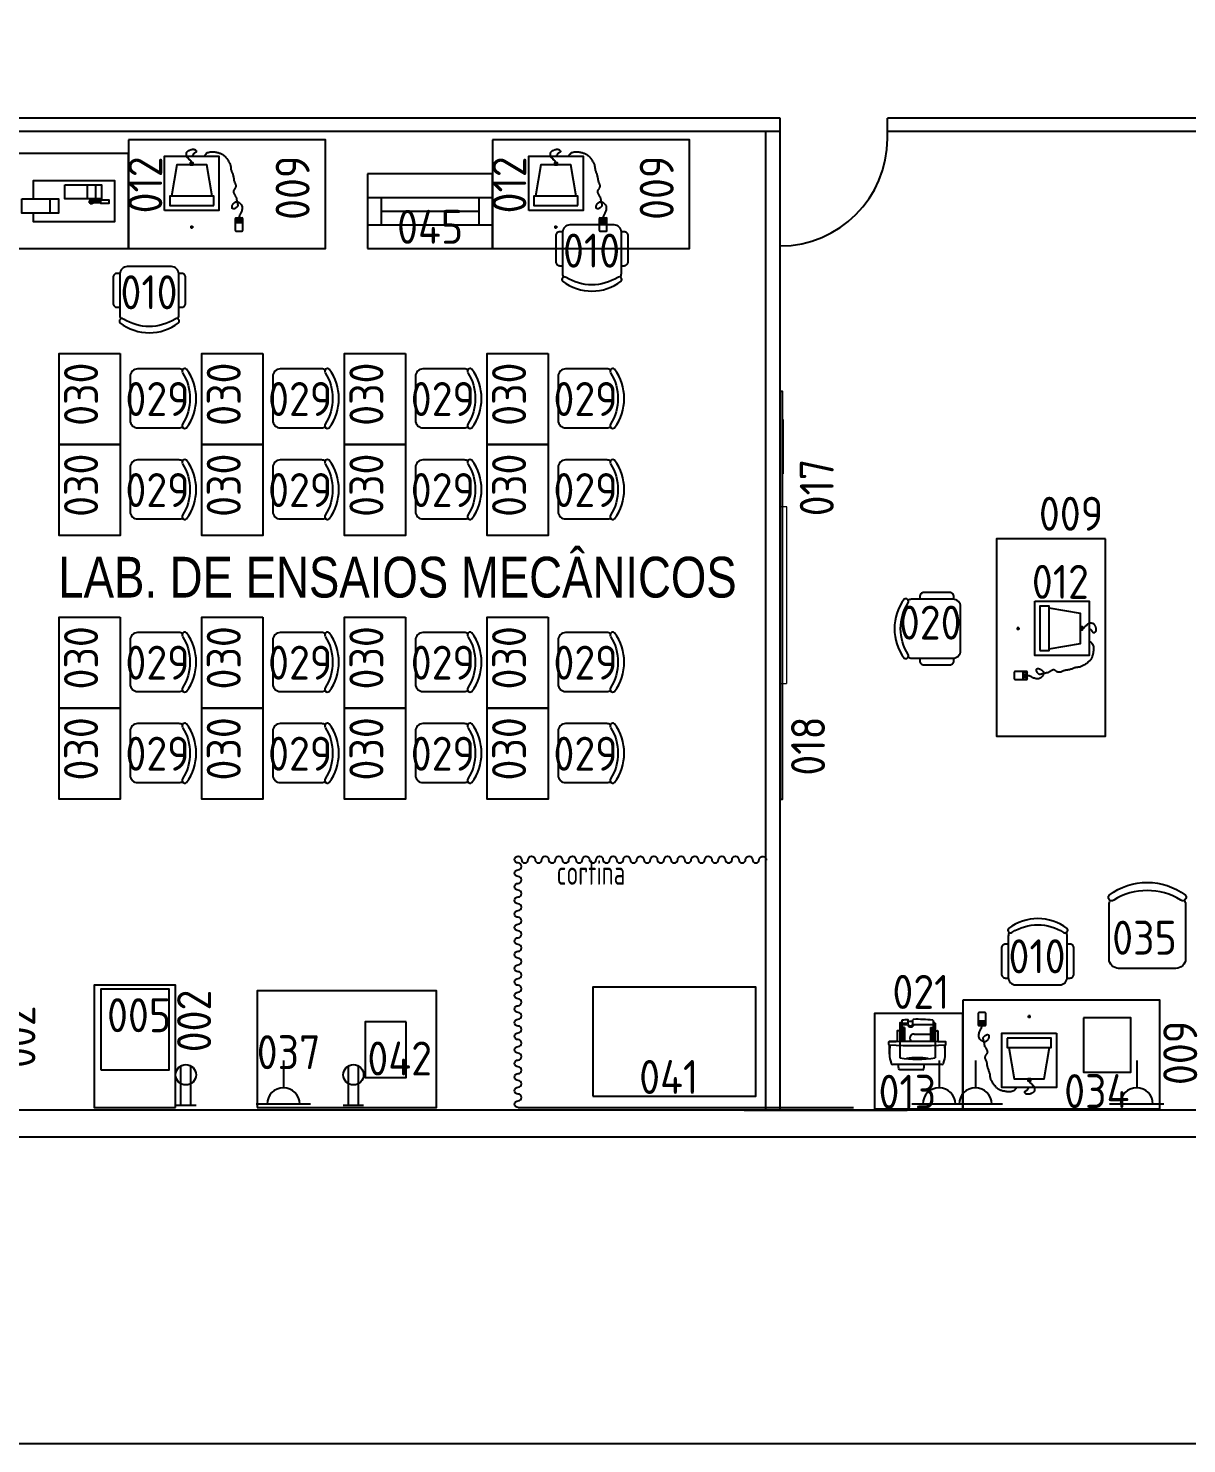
# Model space of a CAD drawing. Header units: millimetres. Extents: x 18768 to 1484868, y -11027 to 520152.
# Drawn here: x 71662 to 80187, y 482623 to 493038 of the extents above; entities that cross this region are included whole.
import ezdxf
from ezdxf.enums import TextEntityAlignment as Align

# ---------------------------------------------------------------- set-up
doc = ezdxf.new("R2010")
doc.units = ezdxf.units.MM
doc.linetypes.add('HIDDEN', pattern=[0.375, 0.25, -0.125])
for name, color, linetype in [('L018-SIMBOLO1', 3, 'Continuous'), ('L025-CONTORNO', 7, 'Continuous'), ('L025-TEXTO', 7, 'Continuous'), ('L035-ARRANJO-ADQUIRIR', 102, 'Continuous'), ('L035-ARRANJO-EXISTENTE', 180, 'Continuous'), ('L035-TEXTO', 40, 'Continuous'), ('L1-ARRANJO', 5, 'Continuous'), ('PAREDES', 7, 'Continuous')]:
    doc.layers.add(name, color=color, linetype=linetype)
doc.layers.add('L035-DEMOLIÇÃO', color=40, linetype='Continuous', plot=False)
doc.styles.add('ISO-CP--18', font='isocp.shx', dxfattribs={"width": 0.75, "height": 180})
doc.styles.add('ISO-CP--25', font='isocp.shx', dxfattribs={"height": 250})
doc.styles.get("Standard").update_dxf_attribs({"font": 'arial.ttf'})

# ---------------------------------------------------------------- blocks, each defined once
blk = doc.blocks.new('BL_SENAI_id9330510070')
at = {"layer": 'L035-ARRANJO-ADQUIRIR', "color": 0, "linetype": 'ByBlock', "lineweight": -2}
for p, q in [((0, 550), (0, 0)), ((920, 550), (0, 550)), ((920, 0), (920, 550)), ((0, 375), (920, 375)), ((100, 375), (100, 175)), ((820, 175), (820, 375)), ((100, 275), (820, 275)), ((0, 175), (920, 175)), ((0, 0), (920, 0))]:
    blk.add_line(p, q, dxfattribs=at)
at = {"layer": 'L025-TEXTO', "style": 'ISO-CP--25'}
blk.add_attdef('rmp_mt_codmaterial', (15, 15), '', height=40, dxfattribs=at)
at = {"layer": 'L025-TEXTO', "style": 'ISO-CP--25', "flags": 1}
for tag in ['rmp_mt_nomeunid', 'rmp_mt_potencia', 'rmp_mt_cod']:
    blk.add_attdef(tag, (15, 15), '', height=40, dxfattribs=at)
blk = doc.blocks.new('BL_SENAI_id9320220790')
at = {"layer": 'L025-CONTORNO', "color": 0}
blk.add_lwpolyline([(0, 0), (0, 700), (-650, 700), (-650, 0)], close=True, dxfattribs=at)
at = {"layer": 'L025-TEXTO', "style": 'ISO-CP--18'}
blk.add_attdef('rmp_mt_codmaterial', (15, 15), '', height=40, dxfattribs=at)
at = {"layer": 'L025-TEXTO', "style": 'ISO-CP--18', "flags": 1}
for tag in ['rmp_mt_nomeunid', 'rmp_mt_potencia', 'rmp_mt_cod']:
    blk.add_attdef(tag, (15, 15), '', height=40, dxfattribs=at)
blk = doc.blocks.new('BL_SENAI_id9370720080')
at = {"layer": 'L035-ARRANJO-EXISTENTE', "color": 0}
for p, q in [((-21, 418), (-3, 418)), ((-209, 167), (-209, 337)), ((-169, 28), (-169, 387)), ((136, 337), (-119, 337)), ((-92, 413), (-24, 413)), ((76, 357), (-1, 357)), ((0, 357), (0, 415)), ((154, 322), (0, 322)), ((104, 317), (0, 317)), ((79, 337), (79, 354)), ((104, 302), (104, 322)), ((124, 285), (124, 322)), ((132, 285), (132, 322)), ((139, 322), (139, 334)), ((104, 305), (0, 305)), ((104, 302), (0, 302)), ((55, 232), (55, 112)), ((124, 92), (124, 240)), ((124, 240), (161, 240)), ((126, 275), (158, 275)), ((104, 112), (0, 112)), ((104, 110), (0, 110)), ((104, 112), (104, 92)), ((136, 77), (-119, 77)), ((-92, 2), (-24, 2)), ((76, 57), (-1, 57)), ((104, 97), (0, 97)), ((154, 92), (0, 92)), ((0, 57), (0, 0)), ((79, 77), (79, 60)), ((139, 80), (139, 92)), ((-21, -3), (-3, -3))]:
    blk.add_line(p, q, dxfattribs=at)
for centre, radius, start, end in [((-21, 415), 3, 90, 177.4284), ((-7, 415), 3, 2.5716, 90), ((-3, 415), 3, 0, 90), ((-154, 387), 15, 107.7571, 180), ((-82, 161), 252, 76.9063, 107.7571), ((721, 207), 850, 171.2026, 188.7974), ((4596, 207), 4625, 177.4284, 182.5716), ((-4624, 207), 4625, 357.4284, 2.5716), ((76, 354), 3, 0, 90), ((136, 334), 3, 0, 90), ((154, 319), 3, 7.2919, 90), ((-721, 207), 885, 4.5759, 7.2919), ((-636, 207), 517, 351.0985, 8.9015), ((25, 232), 30, 0, 142.3429), ((137, 257), 28.3, 123.367, 236.633), ((137, 257), 20.8, 123.367, 227.8145), ((119, 285), 5, 303.367, 0), ((119, 230), 5, 0, 56.633), ((122, 240), 2, 0, 47.8145), ((119, 285), 12.5, 303.367, 0), ((-721, 207), 870, 2.1781, 4.441), ((-721, 207), 885, 352.7081, 1.9536), ((158, 278), 3, 270, 4.5759), ((161, 237), 3, 1.9536, 90), ((-154, 28), 15, 180, 252.2429), ((-82, 254), 252, 252.2429, 283.0937), ((-3, 0), 3, 270, 0), ((76, 60), 3, 270, 0), ((136, 80), 3, 270, 0), ((154, 95), 3, 270, 352.7081), ((-21, 0), 3, 182.5716, 270), ((-7, 0), 3, 270, 357.4284)]:
    blk.add_arc(centre, radius, start, end, dxfattribs=at)
at = {"layer": 'L035-ARRANJO-EXISTENTE', "color": 0, "extrusion": (0, 0, -1)}
blk.add_ellipse((-169, 337), major_axis=(40, 0), ratio=0.25, start_param=3.141593, end_param=4.712389, dxfattribs=at)
at = {"layer": 'L035-ARRANJO-EXISTENTE', "color": 0}
blk.add_ellipse((-169, 167), major_axis=(40, 0), ratio=0.25, start_param=3.141593, end_param=4.712389, dxfattribs=at)
at = {"layer": 'L025-TEXTO', "style": 'ISO-CP--18'}
blk.add_attdef('rmp_mt_codmaterial', (15, 15), '', height=40, dxfattribs=at)
at = {"layer": 'L025-TEXTO', "style": 'ISO-CP--18', "flags": 1}
for tag in ['rmp_mt_nomeunid', 'rmp_mt_potencia', 'rmp_mt_cod']:
    blk.add_attdef(tag, (15, 15), '', height=40, dxfattribs=at)
blk = doc.blocks.new('BL_SENAI_id9300159197')
at = {"layer": 'L025-CONTORNO', "color": 0, "linetype": 'HIDDEN', "lineweight": 9}
blk.add_lwpolyline([(-650, -50), (650, -50), (650, 0), (-650, 0)], close=True, dxfattribs=at)
at = {"layer": 'L025-TEXTO', "lineweight": 9, "style": 'ISO-CP--25'}
blk.add_attdef('rmp_mt_codmaterial', (15, 15), '', height=40, dxfattribs=at)
at = {"layer": 'L025-TEXTO', "lineweight": 9, "style": 'ISO-CP--25', "flags": 1}
for tag in ['rmp_mt_nomeunid', 'rmp_mt_potencia', 'rmp_mt_cod']:
    blk.add_attdef(tag, (15, 15), '', height=40, dxfattribs=at)
blk = doc.blocks.new('BL_SENAI_id9320290690')
at = {"layer": 'L025-CONTORNO', "color": 0}
blk.add_lwpolyline([(-3131, 134), (-131, 134), (-131, 152), (-3131, 152)], close=True, dxfattribs=at)
at = {"layer": 'L025-TEXTO', "style": 'ISO-CP--25'}
blk.add_attdef('rmp_mt_codmaterial', (15, 15), '', height=40, dxfattribs=at)
at = {"layer": 'L025-TEXTO', "style": 'ISO-CP--25', "flags": 1}
for tag in ['rmp_mt_nomeunid', 'rmp_mt_potencia', 'rmp_mt_cod']:
    blk.add_attdef(tag, (15, 15), '', height=40, dxfattribs=at)
blk = doc.blocks.new('BL_SENAI_id9320220810')
at = {"layer": 'L025-CONTORNO', "color": 0}
blk.add_lwpolyline([(-688, 238), (112, 238), (112, 1688), (-688, 1688)], close=True, dxfattribs=at)
at = {"layer": 'L025-TEXTO', "style": 'ISO-CP--25'}
blk.add_attdef('rmp_mt_codmaterial', (15, 15), '', height=40, dxfattribs=at)
at = {"layer": 'L025-TEXTO', "style": 'ISO-CP--25', "flags": 1}
for tag in ['rmp_mt_nomeunid', 'rmp_mt_potencia', 'rmp_mt_cod']:
    blk.add_attdef(tag, (15, 15), '', height=40, dxfattribs=at)
blk = doc.blocks.new('BL_SENAI_id9320211380')
at = {"layer": 'L035-ARRANJO-ADQUIRIR', "color": 0}
for points in [[(388, -137, 0.129448), (395, -110), (395, 195, 0.414214), (341, 249), (16, 249, 0.414214), (-38, 195), (-38, -112, 0.120944), (-32, -137)], [(-38, 199), (-58, 199, 0.414214), (-88, 169), (-88, -21, 0.414214), (-58, -51), (-38, -51)], [(395, -51), (415, -51, 0.414214), (445, -21), (445, 169, 0.414214), (415, 199), (395, 199)], [(368, -137, -0.290756), (-12, -137, 0.829608), (-38, -166, 0.333333), (394, -166, 0.829608), (368, -137)]]:
    blk.add_lwpolyline(points, format="xyb", dxfattribs=at)
at = {"layer": 'L025-TEXTO', "style": 'ISO-CP--25'}
blk.add_attdef('rmp_mt_codmaterial', (15, 15), '', height=40, dxfattribs=at)
at = {"layer": 'L025-TEXTO', "style": 'ISO-CP--25', "flags": 1}
for tag in ['rmp_mt_nomeunid', 'rmp_mt_potencia', 'rmp_mt_cod']:
    blk.add_attdef(tag, (15, 15), '', height=40, dxfattribs=at)
blk = doc.blocks.new('BL_SENAI_id9370710520')
at = {"layer": 'L035-ARRANJO-ADQUIRIR', "color": 0}
for p, q in [((499, 247), (499, 164)), ((499, 221), (557, 221)), ((499, 220), (557, 220)), ((502, 247), (502, 224)), ((519, 247), (502, 247)), ((502, 224), (519, 224)), ((550, 253), (506, 253)), ((519, 224), (519, 247)), ((520, 247), (520, 224)), ((536, 247), (520, 247)), ((520, 224), (536, 224)), ((536, 224), (536, 247)), ((538, 247), (538, 224)), ((554, 247), (538, 247)), ((538, 224), (554, 224)), ((554, 224), (554, 247)), ((557, 164), (557, 247)), ((193, 186), (169, 186)), ((181, 174), (181, 198)), ((506, 157), (550, 157))]:
    blk.add_line(p, q, dxfattribs=at)
for points in [[(181, 660), (180, 665), (178, 669), (175, 672), (173, 675), (170, 677), (168, 678), (165, 679), (163, 681), (162, 682), (161, 683), (160, 685), (160, 686), (159, 688), (159, 689), (159, 690), (158, 691), (157, 692), (156, 693), (154, 694), (152, 695), (151, 696), (149, 697), (147, 699), (146, 701), (144, 703), (143, 706), (142, 709), (141, 712), (141, 716), (141, 719), (141, 723), (141, 726), (141, 729), (142, 732), (143, 735), (145, 737), (146, 740), (148, 742), (150, 744), (152, 746), (154, 747), (156, 749), (159, 750), (161, 751), (163, 752), (166, 753), (168, 754), (170, 755), (172, 755), (174, 756), (176, 757), (178, 757), (180, 758), (181, 758), (183, 758), (185, 759), (186, 759), (188, 759), (190, 759), (191, 759), (193, 759), (195, 759), (196, 758), (198, 758), (200, 757), (202, 757), (203, 756), (205, 755), (206, 754), (208, 753), (209, 751), (210, 750), (211, 749), (212, 748), (213, 746), (214, 745), (214, 744), (214, 743), (214, 742), (214, 741), (213, 739), (212, 738), (211, 737), (210, 737), (209, 736), (208, 735), (206, 734), (205, 733), (204, 732), (202, 732), (201, 731), (199, 730), (198, 729), (196, 728), (195, 727), (194, 726), (193, 724), (192, 723), (191, 721), (190, 719), (189, 716), (187, 714), (184, 711), (181, 708)], [(276, 708), (280, 717), (284, 724), (290, 729), (296, 733), (302, 736), (308, 738), (315, 740), (321, 740), (327, 741), (334, 741), (340, 740), (345, 740), (351, 739), (357, 738), (362, 737), (368, 736), (374, 735), (379, 733), (385, 731), (390, 730), (395, 728), (400, 725), (405, 723), (410, 720), (414, 716), (418, 713), (422, 709), (426, 705), (430, 700), (434, 696), (437, 691), (441, 686), (444, 681), (448, 676), (451, 670), (454, 665), (457, 659), (460, 654), (462, 649), (464, 644), (465, 639), (466, 634), (467, 629), (467, 624), (468, 619), (469, 614), (469, 610), (470, 605), (472, 600), (473, 595), (475, 590), (477, 586), (479, 581), (481, 575), (483, 570), (485, 565), (486, 560), (487, 554), (488, 549), (489, 544), (489, 538), (490, 533), (491, 528), (492, 524), (493, 519), (495, 515), (497, 511), (499, 507), (500, 504), (502, 500), (503, 497), (504, 494), (504, 490), (504, 487), (504, 484), (503, 480), (502, 477), (501, 474), (499, 471), (498, 469), (496, 466), (494, 464), (492, 461), (490, 459), (489, 456), (488, 454), (487, 451), (486, 448), (487, 445), (487, 441), (488, 438), (490, 434), (492, 431), (493, 427), (495, 424), (497, 420), (499, 417), (501, 415), (503, 412), (505, 410), (506, 408), (507, 406), (508, 405), (509, 404), (509, 404), (509, 403), (509, 403), (509, 403), (508, 403), (508, 402), (508, 401), (508, 398), (509, 395), (510, 391), (510, 387), (511, 382), (513, 377), (514, 372), (515, 366), (516, 362), (517, 357), (518, 354), (519, 350), (519, 347), (519, 344), (518, 341), (517, 338), (515, 335), (513, 333), (510, 330), (506, 327), (502, 325), (499, 323), (495, 321), (491, 320), (488, 320), (485, 320), (482, 321), (480, 322), (479, 324), (478, 326), (477, 329), (477, 332), (477, 334), (477, 337), (478, 341), (478, 344), (480, 347), (481, 350), (483, 353), (485, 356), (487, 359), (490, 362), (493, 365), (496, 368), (499, 370), (502, 372), (506, 373), (510, 373), (515, 372), (520, 371), (525, 369), (530, 366), (535, 362), (539, 358), (543, 353), (547, 348), (549, 342), (551, 336), (552, 330), (552, 324), (551, 318), (550, 312), (548, 306), (546, 300), (544, 294), (541, 289), (538, 284), (536, 278), (533, 273), (531, 268), (529, 262), (528, 256), (528, 253)], [(331, 415), (291, 645), (71, 645), (31, 415)]]:
    blk.add_lwpolyline(points, dxfattribs=at)
for points in [[(-19, 308), (-19, 708), (381, 708), (381, 308)], [(170, 645), (192, 645), (192, 660), (170, 660)], [(343, 345), (343, 415), (18, 415), (18, 345)]]:
    blk.add_lwpolyline(points, close=True, dxfattribs=at)
for centre, start, end in [((506, 247), 90, 180), ((550, 247), 0, 90), ((506, 164), 180, 270), ((550, 164), 270, 0)]:
    blk.add_arc(centre, 6.72, start, end, dxfattribs=at)
at = {"layer": 'L025-TEXTO', "style": 'ISO-CP--25'}
blk.add_attdef('rmp_mt_codmaterial', (15, 15), '', height=40, dxfattribs=at)
at = {"layer": 'L025-TEXTO', "style": 'ISO-CP--25', "flags": 1}
for tag in ['rmp_mt_nomeunid', 'rmp_mt_potencia', 'rmp_mt_cod']:
    blk.add_attdef(tag, (15, 15), '', height=40, dxfattribs=at)
blk = doc.blocks.new('BL_SENAI_id9350514010')
at = {"layer": 'L035-ARRANJO-ADQUIRIR', "color": 0, "linetype": 'ByBlock', "lineweight": -2}
blk.add_lwpolyline([(199, 513), (199, 113), (549, 113), (549, 513)], close=True, dxfattribs=at)
at = {"layer": 'L035-ARRANJO-ADQUIRIR', "color": 0, "linetype": 'ByBlock', "lineweight": -2, "rotation": 180}
blk.add_blockref('BL_SENAI_id9370710520', (-19, 708), dxfattribs=at)
at = {"layer": 'L025-TEXTO', "style": 'ISO-CP--25'}
blk.add_attdef('rmp_mt_codmaterial', (15, 15), '', height=40, dxfattribs=at)
at = {"layer": 'L025-TEXTO', "style": 'ISO-CP--25', "flags": 1}
for tag in ['rmp_mt_nomeunid', 'rmp_mt_potencia', 'rmp_mt_cod']:
    blk.add_attdef(tag, (15, 15), '', height=40, dxfattribs=at)
blk = doc.blocks.new('BL_SENAI_id9320210960')
at = {"layer": 'L035-ARRANJO-ADQUIRIR', "color": 0}
for points in [[(282, 290, 0.290756), (-211, 290, -0.829608), (-245, 328, -0.333333), (317, 328, -0.829608), (283, 290)], [(309, 290, -0.129448), (318, 255), (318, -141, -0.414214), (247, -211), (-175, -211, -0.414214), (-245, -141), (-245, 257, -0.120944), (-237, 290)]]:
    blk.add_lwpolyline(points, format="xyb", dxfattribs=at)
at = {"layer": 'L025-TEXTO', "style": 'ISO-CP--25'}
blk.add_attdef('rmp_mt_codmaterial', (15, 15), '', height=40, dxfattribs=at)
at = {"layer": 'L025-TEXTO', "style": 'ISO-CP--25', "flags": 1}
for tag in ['rmp_mt_nomeunid', 'rmp_mt_potencia', 'rmp_mt_cod']:
    blk.add_attdef(tag, (15, 15), '', height=40, dxfattribs=at)
blk = doc.blocks.new('BL_SENAI_id9320211390')
at = {"layer": 'L035-ARRANJO-EXISTENTE', "color": 0}
blk.add_lwpolyline([(577, -153), (-93, -153), (-93, 297), (577, 297)], close=True, dxfattribs=at)
at = {"layer": 'L025-TEXTO', "style": 'ISO-CP--25'}
blk.add_attdef('rmp_mt_codmaterial', (15, 15), '', height=40, dxfattribs=at)
at = {"layer": 'L025-TEXTO', "style": 'ISO-CP--25', "flags": 1}
for tag in ['rmp_mt_nomeunid', 'rmp_mt_potencia', 'rmp_mt_cod']:
    blk.add_attdef(tag, (15, 15), '', height=40, dxfattribs=at)
blk = doc.blocks.new('BL_SENAI_id9370710510')
at = {"layer": 'L035-ARRANJO-ADQUIRIR', "color": 0}
for p, q in [((185, 107), (161, 107)), ((173, 95), (173, 119)), ((491, 168), (491, 85)), ((491, 142), (549, 142)), ((491, 141), (549, 141)), ((495, 168), (495, 145)), ((511, 168), (495, 168)), ((495, 145), (511, 145)), ((542, 174), (498, 174)), ((511, 145), (511, 168)), ((529, 168), (512, 168)), ((512, 168), (512, 145)), ((512, 145), (529, 145)), ((529, 145), (529, 168)), ((530, 168), (530, 145)), ((546, 168), (530, 168)), ((530, 145), (546, 145)), ((546, 145), (546, 168)), ((549, 85), (549, 168)), ((498, 78), (542, 78))]:
    blk.add_line(p, q, dxfattribs=at)
for points in [[(-27, 229), (-27, 629), (373, 629), (373, 229)], [(162, 566), (184, 566), (184, 581), (162, 581)], [(335, 266), (335, 336), (10, 336), (10, 266)]]:
    blk.add_lwpolyline(points, close=True, dxfattribs=at)
for points in [[(173, 581), (172, 586), (170, 590), (168, 593), (165, 596), (162, 598), (160, 599), (158, 600), (156, 602), (154, 603), (153, 604), (152, 606), (152, 607), (152, 609), (151, 610), (151, 611), (150, 612), (149, 613), (148, 614), (146, 615), (145, 616), (143, 617), (141, 618), (139, 620), (138, 622), (136, 624), (135, 627), (134, 630), (133, 633), (133, 637), (133, 640), (133, 644), (133, 647), (134, 650), (134, 653), (135, 656), (137, 658), (138, 661), (140, 663), (142, 665), (144, 667), (146, 668), (148, 670), (151, 671), (153, 672), (156, 673), (158, 674), (160, 675), (162, 676), (164, 676), (166, 677), (168, 678), (170, 678), (172, 679), (174, 679), (175, 679), (177, 680), (179, 680), (180, 680), (182, 680), (183, 680), (185, 680), (187, 680), (189, 679), (190, 679), (192, 678), (194, 678), (195, 677), (197, 676), (199, 675), (200, 674), (201, 672), (203, 671), (204, 670), (205, 669), (205, 667), (206, 666), (206, 665), (206, 664), (206, 663), (206, 662), (205, 660), (205, 659), (204, 658), (203, 658), (201, 657), (200, 656), (199, 655), (197, 654), (196, 653), (194, 653), (193, 652), (191, 651), (190, 650), (189, 649), (187, 648), (186, 647), (185, 645), (184, 644), (183, 642), (182, 640), (181, 637), (179, 635), (176, 632), (173, 629)], [(268, 629), (272, 638), (277, 645), (282, 650), (288, 655), (294, 657), (300, 659), (307, 661), (313, 661), (320, 662), (326, 662), (332, 661), (338, 661), (343, 660), (349, 659), (355, 658), (360, 657), (366, 656), (371, 654), (377, 652), (382, 651), (387, 649), (392, 646), (397, 644), (402, 641), (406, 637), (411, 634), (415, 630), (419, 626), (422, 621), (426, 617), (430, 612), (433, 607), (437, 602), (440, 597), (443, 591), (447, 586), (449, 580), (452, 575), (454, 570), (456, 565), (457, 560), (458, 555), (459, 550), (460, 545), (460, 540), (461, 535), (461, 531), (462, 526), (464, 521), (466, 516), (467, 511), (470, 507), (472, 502), (474, 496), (475, 491), (477, 486), (478, 481), (479, 475), (480, 470), (481, 465), (481, 459), (482, 454), (483, 449), (484, 445), (486, 440), (487, 436), (489, 432), (491, 428), (492, 425), (494, 421), (495, 418), (496, 415), (496, 411), (496, 408), (496, 405), (495, 402), (494, 398), (493, 395), (492, 393), (490, 390), (488, 387), (486, 385), (484, 382), (482, 380), (481, 377), (480, 375), (479, 372), (479, 369), (479, 366), (479, 362), (481, 359), (482, 355), (484, 352), (486, 348), (488, 345), (490, 342), (492, 338), (493, 336), (495, 333), (497, 331), (498, 329), (499, 327), (500, 326), (501, 325), (501, 325), (501, 324), (501, 324), (501, 324), (501, 324), (500, 323), (500, 322), (501, 319), (501, 316), (502, 312), (503, 308), (504, 303), (505, 298), (506, 293), (507, 287), (508, 283), (509, 278), (510, 275), (511, 271), (511, 268), (511, 265), (510, 262), (509, 259), (507, 257), (505, 254), (502, 251), (498, 248), (495, 246), (491, 244), (487, 242), (483, 241), (480, 241), (477, 241), (475, 242), (473, 243), (471, 245), (470, 247), (469, 250), (469, 253), (469, 256), (469, 259), (470, 262), (471, 265), (472, 268), (473, 271), (475, 274), (477, 277), (479, 280), (482, 283), (485, 286), (488, 289), (491, 291), (495, 293), (498, 294), (503, 294), (507, 293), (512, 292), (517, 290), (522, 287), (527, 283), (531, 279), (536, 274), (539, 269), (542, 263), (543, 257), (544, 251), (544, 245), (543, 239), (542, 233), (540, 227), (538, 221), (536, 216), (533, 210), (530, 205), (528, 199), (525, 194), (523, 189), (521, 183), (520, 177), (520, 174)], [(323, 336), (283, 566), (63, 566), (23, 336)]]:
    blk.add_lwpolyline(points, dxfattribs=at)
for centre, start, end in [((498, 168), 90, 180), ((542, 168), 0, 90), ((498, 85), 180, 270), ((542, 85), 270, 0)]:
    blk.add_arc(centre, 6.72, start, end, dxfattribs=at)
at = {"layer": 'L025-TEXTO', "style": 'ISO-CP--25'}
blk.add_attdef('rmp_mt_codmaterial', (15, 15), '', height=40, dxfattribs=at)
at = {"layer": 'L025-TEXTO', "style": 'ISO-CP--25', "flags": 1}
for tag in ['rmp_mt_nomeunid', 'rmp_mt_potencia', 'rmp_mt_cod']:
    blk.add_attdef(tag, (15, 15), '', height=40, dxfattribs=at)
blk = doc.blocks.new('BL_SENAI_id9320230780')
at = {"layer": 'L025-TEXTO', "color": 0}
blk.add_lwpolyline([(-342, 28), (295, 665), (-130, 1089), (-766, 453)], close=True, dxfattribs=at)
at = {"layer": 'L025-TEXTO', "style": 'ISO-CP--18'}
blk.add_attdef('rmp_mt_codmaterial', (15, 15), '', height=40, dxfattribs=at)
at = {"layer": 'L025-TEXTO', "style": 'ISO-CP--18', "flags": 1}
for tag in ['rmp_mt_nomeunid', 'rmp_mt_potencia', 'rmp_mt_cod']:
    blk.add_attdef(tag, (15, 15), '', height=40, dxfattribs=at)
blk = doc.blocks.new('BL_SENAI_id9330391500')
at = {"layer": 'L035-ARRANJO-ADQUIRIR', "color": 0, "linetype": 'ByBlock', "lineweight": -2}
for p, q in [((1196, 468), (1196, 365)), ((1256, 468), (1256, 365)), ((920, 365), (920, 261)), ((1210, 352), (1210, 336)), ((1296, 352), (1210, 352)), ((1296, 336), (1210, 336)), ((1296, 336), (1210, 336)), ((1218, 365), (1218, 352)), ((1218, 336), (1218, 328)), ((1234, 328), (1218, 328)), ((1234, 365), (1234, 352)), ((1234, 336), (1234, 328))]:
    blk.add_line(p, q, dxfattribs=at)
for points in [[(1500, 0), (1500, 0), (1500, 700), (1500, 700), (0, 700), (0, 700), (0, 0), (0, 0)], [(1031, 468), (1301, 468), (1301, 365), (1031, 365)], [(715, 365), (985, 365), (985, 261), (715, 261)], [(1296, 358), (1356, 358), (1356, 331), (1296, 331)]]:
    blk.add_lwpolyline(points, close=True, dxfattribs=at)
blk.add_lwpolyline([(798, 261), (798, 199), (1398, 199), (1398, 499), (798, 499), (798, 365)], dxfattribs=at)
at = {"layer": 'L025-TEXTO', "style": 'ISO-CP--25'}
blk.add_attdef('rmp_mt_codmaterial', (15, 15), '', height=40, dxfattribs=at)
at = {"layer": 'L025-TEXTO', "style": 'ISO-CP--25', "flags": 1}
for tag in ['rmp_mt_nomeunid', 'rmp_mt_potencia', 'rmp_mt_cod']:
    blk.add_attdef(tag, (15, 15), '', height=40, dxfattribs=at)
blk = doc.blocks.new('BL_SENAI_id9320241110')
at = {"layer": 'L025-CONTORNO', "color": 0}
blk.add_lwpolyline([(-492, -306), (828, -306), (828, 554), (-492, 554)], close=True, dxfattribs=at)
at = {"layer": 'L025-TEXTO', "style": 'ISO-CP--25'}
blk.add_attdef('rmp_mt_codmaterial', (15, 15), '', height=40, dxfattribs=at)
at = {"layer": 'L025-TEXTO', "style": 'ISO-CP--25', "flags": 1}
for tag in ['rmp_mt_nomeunid', 'rmp_mt_potencia', 'rmp_mt_cod']:
    blk.add_attdef(tag, (15, 15), '', height=40, dxfattribs=at)
blk = doc.blocks.new('BL_SENAI_id9350512320')
at = {"layer": 'L1-ARRANJO', "color": 0}
blk.add_lwpolyline([(-192, 85), (-792, 85), (-792, 585), (-192, 585)], close=True, dxfattribs=at)
at = {"layer": 'L025-TEXTO', "style": 'ISO-CP--18'}
blk.add_attdef('rmp_mt_codmaterial', (15, 15), '', height=40, dxfattribs=at)
at = {"layer": 'L025-TEXTO', "style": 'ISO-CP--18', "flags": 1}
for tag in ['rmp_mt_nomeunid', 'rmp_mt_potencia', 'rmp_mt_cod']:
    blk.add_attdef(tag, (15, 15), '', height=40, dxfattribs=at)
blk = doc.blocks.new('BL_SENAI_id9300149993')
at = {"layer": 'L035-ARRANJO-ADQUIRIR', "color": 0, "linetype": 'ByBlock', "lineweight": -2}
blk.add_lwpolyline([(300, 410), (0, 410), (0, 0), (300, 0)], close=True, dxfattribs=at)
at = {"layer": 'L025-TEXTO', "style": 'ISO-CP--25'}
blk.add_attdef('rmp_mt_codmaterial', (15, 15), '', height=40, dxfattribs=at)
at = {"layer": 'L025-TEXTO', "style": 'ISO-CP--25', "flags": 1}
for tag in ['rmp_mt_nomeunid', 'rmp_mt_potencia', 'rmp_mt_cod']:
    blk.add_attdef(tag, (15, 15), '', height=40, dxfattribs=at)
blk = doc.blocks.new('BL_SENAI_id9300144989')
at = {"layer": 'L035-ARRANJO-ADQUIRIR', "color": 0, "linetype": 'ByBlock', "lineweight": -2}
blk.add_lwpolyline([(0, 0), (1200, 0), (1200, 800), (0, 800)], close=True, dxfattribs=at)
at = {"layer": 'L025-TEXTO', "linetype": 'ByBlock', "lineweight": -2, "style": 'ISO-CP--25'}
blk.add_attdef('rmp_mt_codmaterial', (15, 15), '', height=40, dxfattribs=at)
at = {"layer": 'L025-TEXTO', "linetype": 'ByBlock', "lineweight": -2, "style": 'ISO-CP--25', "flags": 1}
for tag in ['rmp_mt_nomeunid', 'rmp_mt_potencia', 'rmp_mt_cod']:
    blk.add_attdef(tag, (15, 15), '', height=40, dxfattribs=at)
blk = doc.blocks.new('BL_SENAI_id9320211210')
at = {"layer": 'L035-ARRANJO-EXISTENTE', "color": 0}
for points in [[(246, 239, 0.129448), (219, 246), (-85, 246, 0.414214), (-139, 192), (-139, -134, 0.414214), (-85, -188), (221, -188, 0.120944), (246, -181)], [(246, 218, -0.290756), (246, -161, 0.829608), (275, -188, 0.333333), (275, 245, 0.829608), (246, 219)]]:
    blk.add_lwpolyline(points, format="xyb", dxfattribs=at)
at = {"layer": 'L025-TEXTO', "style": 'ISO-CP--25'}
blk.add_attdef('rmp_mt_codmaterial', (15, 15), '', height=40, dxfattribs=at)
at = {"layer": 'L025-TEXTO', "style": 'ISO-CP--25', "flags": 1}
for tag in ['rmp_mt_nomeunid', 'rmp_mt_potencia', 'rmp_mt_cod']:
    blk.add_attdef(tag, (15, 15), '', height=40, dxfattribs=at)
blk = doc.blocks.new('BL_SENAI_id9320210400')
at = {"layer": 'L035-ARRANJO-ADQUIRIR', "color": 0}
for points in [[(-690, 550, -0.290756), (-310, 550, 0.829608), (-284, 579, 0.333333), (-716, 579, 0.829608), (-690, 550)], [(-710, 550, 0.129448), (-717, 523), (-717, 219, 0.414214), (-663, 164), (-338, 164, 0.414214), (-284, 219), (-284, 525, 0.120944), (-290, 550)], [(-717, 464), (-737, 464, 0.414214), (-767, 434), (-767, 244, 0.414214), (-737, 214), (-717, 214)], [(-284, 214), (-264, 214, 0.414214), (-234, 244), (-234, 434, 0.414214), (-264, 464), (-284, 464)]]:
    blk.add_lwpolyline(points, format="xyb", dxfattribs=at)
at = {"layer": 'L025-TEXTO', "style": 'ISO-CP--25'}
blk.add_attdef('rmp_mt_codmaterial', (15, 15), '', height=40, dxfattribs=at)
at = {"layer": 'L025-TEXTO', "style": 'ISO-CP--25', "flags": 1}
for tag in ['rmp_mt_nomeunid', 'rmp_mt_potencia', 'rmp_mt_cod']:
    blk.add_attdef(tag, (15, 15), '', height=40, dxfattribs=at)

msp = doc.modelspace()

# ---------------------------------------------------------------- linework, layer by layer
msp.add_line((77984.479, 492226.757), (77984.479, 492376.757))
at = {"layer": 'DEFPOINTS'}
for p, q in [((76930.028, 485077.757), (78130.028, 485077.757)), ((76930.028, 485077.757), (78130.028, 485077.757)), ((77888.803, 485087.91), (79088.803, 485087.91)), ((77888.803, 485087.91), (79088.803, 485087.91))]:
    msp.add_line(p, q, dxfattribs=at)
at = {"layer": 'L018-SIMBOLO1'}
for p, q in [((72783.822, 485112.594), (72783.822, 485402.546)), ((72858.822, 485112.594), (72858.822, 485402.546)), ((74017.563, 485112.594), (74017.563, 485402.546)), ((74092.563, 485112.594), (74092.563, 485402.546)), ((72896.322, 485112.594), (72746.322, 485112.594)), ((74130.063, 485112.594), (73980.063, 485112.594))]:
    msp.add_line(p, q, dxfattribs=at)
for centre in [(72821.322, 485337.594), (74055.063, 485337.594)]:
    msp.add_circle(centre, 75, dxfattribs=at)
at = {"layer": 'L035-ARRANJO-ADQUIRIR', "color": 100}
for p, q in [((77217.756, 489759.464), (77217.756, 490159.464)), ((73539.566, 485442.445), (73539.566, 485242.445)), ((78364.646, 485442.445), (78364.646, 485242.445)), ((78631.872, 485442.445), (78631.872, 485242.445)), ((79818.977, 485442.445), (79818.977, 485242.445)), ((73739.566, 485122.445), (73339.566, 485122.445)), ((78564.646, 485122.445), (78164.646, 485122.445)), ((78831.872, 485122.445), (78431.872, 485122.445)), ((80018.977, 485122.445), (79618.977, 485122.445))]:
    msp.add_line(p, q, dxfattribs=at)
at = {"layer": 'L035-ARRANJO-ADQUIRIR'}
msp.add_line((75266.322, 485096.302), (77735.28, 485096.302), dxfattribs=at)
msp.add_lwpolyline([(75266.322, 485096.302, -1), (75266.322, 485146.302, 1), (75266.322, 485196.302, -1), (75266.322, 485246.302, 1), (75266.322, 485296.302, -1), (75266.322, 485346.302, 1), (75266.322, 485396.302, -1), (75266.322, 485446.302, 1), (75266.322, 485496.302, -1), (75266.322, 485546.302, 1), (75266.322, 485596.302, -1), (75266.322, 485646.302, 1), (75266.322, 485696.302, -1), (75266.322, 485746.302, 1), (75266.322, 485796.302, -1), (75266.322, 485846.302, 1), (75266.322, 485896.302, -1), (75266.322, 485946.302, 1), (75266.322, 485996.302, -1), (75266.322, 486046.302, 1), (75266.322, 486096.302, -1), (75266.322, 486146.302, 1), (75266.322, 486196.302, -1), (75266.322, 486246.302, 1), (75266.322, 486296.302, -1), (75266.322, 486346.302, 1), (75266.322, 486396.302, -1), (75266.322, 486446.302, 1), (75266.322, 486496.302, -1), (75266.322, 486546.302, 1), (75266.322, 486596.302, -1), (75266.322, 486646.302, 1), (75266.322, 486696.302, -1), (75266.322, 486746.302, 1), (75266.322, 486796.302, -1), (75266.322, 486846.302, 1), (75266.322, 486896.302, -0.414213562), (75241.322, 486921.302, -1), (75291.322, 486921.302, 1), (75341.322, 486921.302, -1), (75391.322, 486921.302, 1), (75441.322, 486921.302, -1), (75491.322, 486921.302, 1), (75541.322, 486921.302, -1), (75591.322, 486921.302, 1), (75641.322, 486921.302, -1), (75691.322, 486921.302, 1), (75741.322, 486921.302, -1), (75791.322, 486921.302, 1), (75841.322, 486921.302, -1), (75891.322, 486921.302, 1), (75941.322, 486921.302, -1), (75991.322, 486921.302, 1), (76041.322, 486921.302, -1), (76091.322, 486921.302, 1), (76141.322, 486921.302, -1), (76191.322, 486921.302, 1), (76241.322, 486921.302, -1), (76291.322, 486921.302, 1), (76341.322, 486921.302, -1), (76391.322, 486921.302, 1), (76441.322, 486921.302, -1), (76491.322, 486921.302, 1), (76541.322, 486921.302, -1), (76591.322, 486921.302, 1), (76641.322, 486921.302, -1), (76691.322, 486921.302, 1), (76741.322, 486921.302, -1), (76791.322, 486921.302, 1), (76841.322, 486921.302, -1), (76891.322, 486921.302, 1), (76941.322, 486921.302, -1), (76991.322, 486921.302, 1), (77041.322, 486921.302, -1), (77092.606, 486916.36)], format="xyb", dxfattribs=at)
at = {"layer": 'L035-ARRANJO-ADQUIRIR', "color": 100}
for centre in [(73539.566, 485122.445), (78364.646, 485122.445), (78631.872, 485122.445), (79818.977, 485122.445)]:
    msp.add_arc(centre, 120, 0, 180, dxfattribs=at)
at = {"layer": 'L035-DEMOLIÇÃO', "linetype": 'ByBlock', "lineweight": -2}
msp.add_lwpolyline([(110666.616, 482623.169), (18768.335, 482623.169), (18768.335, 520151.762), (110666.616, 520151.762)], close=True, dxfattribs=at)
at = {"layer": 'PAREDES'}
for p, q in [((77194.479, 492376.757), (70484.479, 492376.757)), ((77194.479, 485077.757), (77194.479, 492376.757)), ((86957.038, 492376.757), (77984.479, 492376.757)), ((77194.479, 492277.757), (70484.479, 492277.757)), ((77088.487, 492277.757), (77088.487, 485087.91)), ((86957.038, 492277.757), (77984.479, 492277.757)), ((78122.38, 485077.757), (55188.615, 485077.757)), ((95079.615, 485077.757), (78130.028, 485077.757)), ((78122.38, 484877.757), (55014.615, 484877.757)), ((95079.615, 484877.757), (78122.38, 484877.757))]:
    msp.add_line(p, q, dxfattribs=at)
msp.add_arc((77194.479, 492226.757), 790, 270, 0, dxfattribs=at)

# ---------------------------------------------------------------- block references
at = {"layer": 'L035-ARRANJO-ADQUIRIR'}
ref = msp.add_blockref('BL_SENAI_id9320220810', (72161.752, 491529.053), dxfattribs=dict(at, rotation=270))
ref.add_attrib('rmp_mt_codmaterial', '009', dxfattribs={"layer": 'L025-TEXTO', "height": 250, "rotation": 90, "style": 'ISO-CP--25'}).set_placement((73732.373, 491864.66), align=Align.CENTER)
ref = msp.add_blockref('BL_SENAI_id9320220810', (74840.979, 491529.053), dxfattribs=dict(at, rotation=270))
ref.add_attrib('rmp_mt_codmaterial', '009', dxfattribs={"layer": 'L025-TEXTO', "height": 250, "rotation": 90, "style": 'ISO-CP--25'}).set_placement((76411.6, 491864.66), align=Align.CENTER)
ref = msp.add_blockref('BL_SENAI_id9330391500', (70899.919, 491417.228), dxfattribs=at)
ref.add_attrib('rmp_mt_codmaterial', '046', dxfattribs={"layer": 'L025-TEXTO', "height": 250, "style": 'ISO-CP--25'}).set_placement((71164.422, 491750.565), align=Align.MIDDLE)
ref = msp.add_blockref('BL_SENAI_id9370710510', (72692.555, 491468.084), dxfattribs=at)
ref.add_attrib('rmp_mt_codmaterial', '012', dxfattribs={"layer": 'L025-TEXTO', "height": 250, "rotation": 90, "style": 'ISO-CP--25'}).set_placement((72522.973, 491885.962), align=Align.MIDDLE)
ref = msp.add_blockref('BL_SENAI_id9370710510', (75371.783, 491468.084), dxfattribs=at)
ref.add_attrib('rmp_mt_codmaterial', '012', dxfattribs={"layer": 'L025-TEXTO', "height": 250, "rotation": 90, "style": 'ISO-CP--25'}).set_placement((75202.2, 491885.962), align=Align.MIDDLE)
ref = msp.add_blockref('BL_SENAI_id9330510070', (74159.147, 491417.228), dxfattribs=at)
ref.add_attrib('rmp_mt_codmaterial', '045', dxfattribs={"layer": 'L025-TEXTO', "height": 250, "style": 'ISO-CP--25'}).set_placement((74619.017, 491577.767), align=Align.MIDDLE)
ref = msp.add_blockref('BL_SENAI_id9320211380', (75631.707, 491342.443), dxfattribs=at)
ref.add_attrib('rmp_mt_codmaterial', '010', dxfattribs={"layer": 'L025-TEXTO', "height": 250, "style": 'ISO-CP--25'}).set_placement((75807.656, 491277.025), align=Align.CENTER)
ref = msp.add_blockref('BL_SENAI_id9320211380', (72374.555, 491035.983), dxfattribs=at)
ref.add_attrib('rmp_mt_codmaterial', '010', dxfattribs={"layer": 'L025-TEXTO', "height": 250, "style": 'ISO-CP--25'}).set_placement((72550.504, 490970.566), align=Align.CENTER)
ref = msp.add_blockref('BL_SENAI_id9320211390', (72185.966, 490067.989), dxfattribs=dict(at, rotation=90))
ref.add_attrib('rmp_mt_codmaterial', '030', dxfattribs={"layer": 'L025-TEXTO', "height": 250, "rotation": 90, "style": 'ISO-CP--25'}).set_placement((72049.94, 490345.742), align=Align.MIDDLE)
ref = msp.add_blockref('BL_SENAI_id9320211390', (73235.966, 490067.989), dxfattribs=dict(at, rotation=90))
ref.add_attrib('rmp_mt_codmaterial', '030', dxfattribs={"layer": 'L025-TEXTO', "height": 250, "rotation": 90, "style": 'ISO-CP--25'}).set_placement((73099.94, 490345.742), align=Align.MIDDLE)
ref = msp.add_blockref('BL_SENAI_id9320211390', (74285.966, 490067.989), dxfattribs=dict(at, rotation=90))
ref.add_attrib('rmp_mt_codmaterial', '030', dxfattribs={"layer": 'L025-TEXTO', "height": 250, "rotation": 90, "style": 'ISO-CP--25'}).set_placement((74149.94, 490345.742), align=Align.MIDDLE)
ref = msp.add_blockref('BL_SENAI_id9320211390', (75335.966, 490067.989), dxfattribs=dict(at, rotation=90))
ref.add_attrib('rmp_mt_codmaterial', '030', dxfattribs={"layer": 'L025-TEXTO', "height": 250, "rotation": 90, "style": 'ISO-CP--25'}).set_placement((75199.94, 490345.742), align=Align.MIDDLE)
ref = msp.add_blockref('BL_SENAI_id9320211210', (72550.733, 490285.752), dxfattribs=at)
ref.add_attrib('rmp_mt_codmaterial', '029', dxfattribs={"layer": 'L025-TEXTO', "height": 250, "style": 'ISO-CP--25'}).set_placement((72613.277, 490310.377), align=Align.MIDDLE)
ref = msp.add_blockref('BL_SENAI_id9320211210', (73600.733, 490285.752), dxfattribs=at)
ref.add_attrib('rmp_mt_codmaterial', '029', dxfattribs={"layer": 'L025-TEXTO', "height": 250, "style": 'ISO-CP--25'}).set_placement((73663.277, 490310.377), align=Align.MIDDLE)
ref = msp.add_blockref('BL_SENAI_id9320211210', (74650.733, 490285.752), dxfattribs=at)
ref.add_attrib('rmp_mt_codmaterial', '029', dxfattribs={"layer": 'L025-TEXTO', "height": 250, "style": 'ISO-CP--25'}).set_placement((74713.277, 490310.377), align=Align.MIDDLE)
ref = msp.add_blockref('BL_SENAI_id9320211210', (75700.733, 490285.752), dxfattribs=at)
ref.add_attrib('rmp_mt_codmaterial', '029', dxfattribs={"layer": 'L025-TEXTO', "height": 250, "style": 'ISO-CP--25'}).set_placement((75763.277, 490310.377), align=Align.MIDDLE)
ref = msp.add_blockref('BL_SENAI_id9320290690', (77060.089, 487235.597), dxfattribs=dict(at, rotation=270))
ref.add_attrib('rmp_mt_codmaterial', '018', dxfattribs={"layer": 'L025-TEXTO', "height": 250, "rotation": 90, "style": 'ISO-CP--25'}).set_placement((77400.191, 487756.751), align=Align.MIDDLE)
ref = msp.add_blockref('BL_SENAI_id9320211390', (72185.966, 489397.989), dxfattribs=dict(at, rotation=90))
ref.add_attrib('rmp_mt_codmaterial', '030', dxfattribs={"layer": 'L025-TEXTO', "height": 250, "rotation": 90, "style": 'ISO-CP--25'}).set_placement((72049.94, 489675.742), align=Align.MIDDLE)
ref = msp.add_blockref('BL_SENAI_id9320211390', (73235.966, 489397.989), dxfattribs=dict(at, rotation=90))
ref.add_attrib('rmp_mt_codmaterial', '030', dxfattribs={"layer": 'L025-TEXTO', "height": 250, "rotation": 90, "style": 'ISO-CP--25'}).set_placement((73099.94, 489675.742), align=Align.MIDDLE)
ref = msp.add_blockref('BL_SENAI_id9320211390', (74285.966, 489397.989), dxfattribs=dict(at, rotation=90))
ref.add_attrib('rmp_mt_codmaterial', '030', dxfattribs={"layer": 'L025-TEXTO', "height": 250, "rotation": 90, "style": 'ISO-CP--25'}).set_placement((74149.94, 489675.742), align=Align.MIDDLE)
ref = msp.add_blockref('BL_SENAI_id9320211390', (75335.966, 489397.989), dxfattribs=dict(at, rotation=90))
ref.add_attrib('rmp_mt_codmaterial', '030', dxfattribs={"layer": 'L025-TEXTO', "height": 250, "rotation": 90, "style": 'ISO-CP--25'}).set_placement((75199.94, 489675.742), align=Align.MIDDLE)
ref = msp.add_blockref('BL_SENAI_id9320211210', (72550.733, 489615.752), dxfattribs=at)
ref.add_attrib('rmp_mt_codmaterial', '029', dxfattribs={"layer": 'L025-TEXTO', "height": 250, "style": 'ISO-CP--25'}).set_placement((72613.277, 489640.377), align=Align.MIDDLE)
ref = msp.add_blockref('BL_SENAI_id9320211210', (73600.733, 489615.752), dxfattribs=at)
ref.add_attrib('rmp_mt_codmaterial', '029', dxfattribs={"layer": 'L025-TEXTO', "height": 250, "style": 'ISO-CP--25'}).set_placement((73663.277, 489640.377), align=Align.MIDDLE)
ref = msp.add_blockref('BL_SENAI_id9320211210', (74650.733, 489615.752), dxfattribs=at)
ref.add_attrib('rmp_mt_codmaterial', '029', dxfattribs={"layer": 'L025-TEXTO', "height": 250, "style": 'ISO-CP--25'}).set_placement((74713.277, 489640.377), align=Align.MIDDLE)
ref = msp.add_blockref('BL_SENAI_id9320211210', (75700.733, 489615.752), dxfattribs=at)
ref.add_attrib('rmp_mt_codmaterial', '029', dxfattribs={"layer": 'L025-TEXTO', "height": 250, "style": 'ISO-CP--25'}).set_placement((75763.277, 489640.377), align=Align.MIDDLE)
ref = msp.add_blockref('BL_SENAI_id9300159197', (77194.479, 488866.531), dxfattribs=dict(at, rotation=90))
ref.add_attrib('rmp_mt_codmaterial', '017', dxfattribs={"layer": 'L025-TEXTO', "lineweight": 9, "height": 250, "rotation": 90, "style": 'ISO-CP--25'}).set_placement((77464.744, 489658.828), align=Align.MIDDLE)
ref = msp.add_blockref('BL_SENAI_id9320220810', (78900.628, 489518.185), dxfattribs=dict(at, rotation=180))
ref.add_attrib('rmp_mt_codmaterial', '009', dxfattribs={"layer": 'L025-TEXTO', "height": 250, "style": 'ISO-CP--25'}).set_placement((79336.059, 489341.039), align=Align.CENTER)
ref = msp.add_blockref('BL_SENAI_id9370710510', (78839.659, 488795.28), dxfattribs=dict(at, rotation=270))
ref.add_attrib('rmp_mt_codmaterial', '012', dxfattribs={"layer": 'L025-TEXTO', "height": 250, "style": 'ISO-CP--25'}).set_placement((79257.537, 488964.862), align=Align.MIDDLE)
ref = msp.add_blockref('BL_SENAI_id9320210400', (78687.229, 489120.389), dxfattribs=dict(at, rotation=90))
ref.add_attrib('rmp_mt_codmaterial', '020', dxfattribs={"layer": 'L025-TEXTO', "height": 250, "style": 'ISO-CP--25'}).set_placement((78299.666, 488664.959), align=Align.MIDDLE)
ref = msp.add_blockref('BL_SENAI_id9320211390', (72185.966, 488127.989), dxfattribs=dict(at, rotation=90))
ref.add_attrib('rmp_mt_codmaterial', '030', dxfattribs={"layer": 'L025-TEXTO', "height": 250, "rotation": 90, "style": 'ISO-CP--25'}).set_placement((72049.94, 488405.742), align=Align.MIDDLE)
ref = msp.add_blockref('BL_SENAI_id9320211390', (73235.966, 488127.989), dxfattribs=dict(at, rotation=90))
ref.add_attrib('rmp_mt_codmaterial', '030', dxfattribs={"layer": 'L025-TEXTO', "height": 250, "rotation": 90, "style": 'ISO-CP--25'}).set_placement((73099.94, 488405.742), align=Align.MIDDLE)
ref = msp.add_blockref('BL_SENAI_id9320211390', (74285.966, 488127.989), dxfattribs=dict(at, rotation=90))
ref.add_attrib('rmp_mt_codmaterial', '030', dxfattribs={"layer": 'L025-TEXTO', "height": 250, "rotation": 90, "style": 'ISO-CP--25'}).set_placement((74149.94, 488405.742), align=Align.MIDDLE)
ref = msp.add_blockref('BL_SENAI_id9320211390', (75335.966, 488127.989), dxfattribs=dict(at, rotation=90))
ref.add_attrib('rmp_mt_codmaterial', '030', dxfattribs={"layer": 'L025-TEXTO', "height": 250, "rotation": 90, "style": 'ISO-CP--25'}).set_placement((75199.94, 488405.742), align=Align.MIDDLE)
ref = msp.add_blockref('BL_SENAI_id9320211210', (72550.733, 488345.752), dxfattribs=at)
ref.add_attrib('rmp_mt_codmaterial', '029', dxfattribs={"layer": 'L025-TEXTO', "height": 250, "style": 'ISO-CP--25'}).set_placement((72613.277, 488370.377), align=Align.MIDDLE)
ref = msp.add_blockref('BL_SENAI_id9320211210', (73600.733, 488345.752), dxfattribs=at)
ref.add_attrib('rmp_mt_codmaterial', '029', dxfattribs={"layer": 'L025-TEXTO', "height": 250, "style": 'ISO-CP--25'}).set_placement((73663.277, 488370.377), align=Align.MIDDLE)
ref = msp.add_blockref('BL_SENAI_id9320211210', (74650.733, 488345.752), dxfattribs=at)
ref.add_attrib('rmp_mt_codmaterial', '029', dxfattribs={"layer": 'L025-TEXTO', "height": 250, "style": 'ISO-CP--25'}).set_placement((74713.277, 488370.377), align=Align.MIDDLE)
ref = msp.add_blockref('BL_SENAI_id9320211210', (75700.733, 488345.752), dxfattribs=at)
ref.add_attrib('rmp_mt_codmaterial', '029', dxfattribs={"layer": 'L025-TEXTO', "height": 250, "style": 'ISO-CP--25'}).set_placement((75763.277, 488370.377), align=Align.MIDDLE)
ref = msp.add_blockref('BL_SENAI_id9320211390', (72185.966, 487457.989), dxfattribs=dict(at, rotation=90))
ref.add_attrib('rmp_mt_codmaterial', '030', dxfattribs={"layer": 'L025-TEXTO', "height": 250, "rotation": 90, "style": 'ISO-CP--25'}).set_placement((72049.94, 487735.742), align=Align.MIDDLE)
ref = msp.add_blockref('BL_SENAI_id9320211390', (73235.966, 487457.989), dxfattribs=dict(at, rotation=90))
ref.add_attrib('rmp_mt_codmaterial', '030', dxfattribs={"layer": 'L025-TEXTO', "height": 250, "rotation": 90, "style": 'ISO-CP--25'}).set_placement((73099.94, 487735.742), align=Align.MIDDLE)
ref = msp.add_blockref('BL_SENAI_id9320211390', (74285.966, 487457.989), dxfattribs=dict(at, rotation=90))
ref.add_attrib('rmp_mt_codmaterial', '030', dxfattribs={"layer": 'L025-TEXTO', "height": 250, "rotation": 90, "style": 'ISO-CP--25'}).set_placement((74149.94, 487735.742), align=Align.MIDDLE)
ref = msp.add_blockref('BL_SENAI_id9320211390', (75335.966, 487457.989), dxfattribs=dict(at, rotation=90))
ref.add_attrib('rmp_mt_codmaterial', '030', dxfattribs={"layer": 'L025-TEXTO', "height": 250, "rotation": 90, "style": 'ISO-CP--25'}).set_placement((75199.94, 487735.742), align=Align.MIDDLE)
ref = msp.add_blockref('BL_SENAI_id9320211210', (72550.733, 487675.752), dxfattribs=at)
ref.add_attrib('rmp_mt_codmaterial', '029', dxfattribs={"layer": 'L025-TEXTO', "height": 250, "style": 'ISO-CP--25'}).set_placement((72613.277, 487700.377), align=Align.MIDDLE)
ref = msp.add_blockref('BL_SENAI_id9320211210', (73600.733, 487675.752), dxfattribs=at)
ref.add_attrib('rmp_mt_codmaterial', '029', dxfattribs={"layer": 'L025-TEXTO', "height": 250, "style": 'ISO-CP--25'}).set_placement((73663.277, 487700.377), align=Align.MIDDLE)
ref = msp.add_blockref('BL_SENAI_id9320211210', (74650.733, 487675.752), dxfattribs=at)
ref.add_attrib('rmp_mt_codmaterial', '029', dxfattribs={"layer": 'L025-TEXTO', "height": 250, "style": 'ISO-CP--25'}).set_placement((74713.277, 487700.377), align=Align.MIDDLE)
ref = msp.add_blockref('BL_SENAI_id9320211210', (75700.733, 487675.752), dxfattribs=at)
ref.add_attrib('rmp_mt_codmaterial', '029', dxfattribs={"layer": 'L025-TEXTO', "height": 250, "style": 'ISO-CP--25'}).set_placement((75763.277, 487700.377), align=Align.MIDDLE)
ref = msp.add_blockref('BL_SENAI_id9320210960', (79861.353, 486331.913), dxfattribs=at)
ref.add_attrib('rmp_mt_codmaterial', '035', dxfattribs={"layer": 'L025-TEXTO', "height": 250, "style": 'ISO-CP--25'}).set_placement((79876.353, 486346.913), align=Align.MIDDLE)
ref = msp.add_blockref('BL_SENAI_id9320211380', (79269.459, 486248.646), dxfattribs=dict(at, rotation=180))
ref.add_attrib('rmp_mt_codmaterial', '010', dxfattribs={"layer": 'L025-TEXTO', "height": 250, "style": 'ISO-CP--25'}).set_placement((79085.72, 486084.36), align=Align.CENTER)
ref = msp.add_blockref('BL_SENAI_id9320230780', (70596.76, 485766.324), dxfattribs=dict(at, rotation=225.0000000000224))
ref.add_attrib('rmp_mt_codmaterial', '002', dxfattribs={"layer": 'L025-TEXTO', "height": 250, "rotation": 90, "style": 'ISO-CP--18'}).set_placement((71714.365, 485618.127), align=Align.CENTER)
ref = msp.add_blockref('BL_SENAI_id9320230780', (73008.049, 485317.888), dxfattribs=dict(at, rotation=45.00000000002255))
ref.add_attrib('rmp_mt_codmaterial', '002', dxfattribs={"layer": 'L025-TEXTO', "height": 250, "rotation": 90, "style": 'ISO-CP--18'}).set_placement((73007.328, 485733.73), align=Align.CENTER)
ref = msp.add_blockref('BL_SENAI_id9320220790', (78538.803, 485087.91), dxfattribs=at)
ref.add_attrib('rmp_mt_codmaterial', '021', dxfattribs={"layer": 'L025-TEXTO', "height": 250, "style": 'ISO-CP--18'}).set_placement((78230.939, 485947.62), align=Align.MIDDLE)
ref = msp.add_blockref('BL_SENAI_id9350512320', (72112.377, 485179.357), dxfattribs=dict(at, rotation=270))
ref.add_attrib('rmp_mt_codmaterial', '005', dxfattribs={"layer": 'L025-TEXTO', "height": 250, "style": 'ISO-CP--18'}).set_placement((72477.201, 485651.112), align=Align.CENTER)
ref = msp.add_blockref('BL_SENAI_id9300144989', (75816.978, 485181.596), dxfattribs=at)
ref.add_attrib('rmp_mt_codmaterial', '041', dxfattribs={"layer": 'L025-TEXTO', "linetype": 'ByBlock', "lineweight": -2, "height": 250, "style": 'ISO-CP--25'}).set_placement((76374.974, 485196.596), align=Align.CENTER)
ref = msp.add_blockref('BL_SENAI_id9320241110', (73838.467, 485402.277), dxfattribs=at)
ref.add_attrib('rmp_mt_codmaterial', '037', dxfattribs={"layer": 'L025-TEXTO', "height": 250, "style": 'ISO-CP--25'}).set_placement((73577.918, 485379.009), align=Align.CENTER)
ref = msp.add_blockref('BL_SENAI_id9320220810', (78300.636, 485199.735), dxfattribs=dict(at, rotation=270))
ref.add_attrib('rmp_mt_codmaterial', '009', dxfattribs={"layer": 'L025-TEXTO', "height": 250, "rotation": 90, "style": 'ISO-CP--25'}).set_placement((80264.755, 485498.69), align=Align.CENTER)
ref = msp.add_blockref('BL_SENAI_id9350514010', (79227.897, 485244.953), dxfattribs=at)
ref.add_attrib('rmp_mt_codmaterial', '034', dxfattribs={"layer": 'L025-TEXTO', "height": 250, "style": 'ISO-CP--25'}).set_placement((79525.715, 485218.017), align=Align.MIDDLE)
ref = msp.add_blockref('BL_SENAI_id9300149993', (74142.319, 485317.516), dxfattribs=at)
ref.add_attrib('rmp_mt_codmaterial', '042', (74157.319, 485332.516), dxfattribs={"layer": 'L025-TEXTO', "height": 250, "style": 'ISO-CP--25'})
ref = msp.add_blockref('BL_SENAI_id9370720080', (78412.52, 485582.003), dxfattribs=dict(at, rotation=90))
ref.add_attrib('rmp_mt_codmaterial', '013', dxfattribs={"layer": 'L025-TEXTO', "height": 250, "style": 'ISO-CP--18'}).set_placement((78131.481, 485087.91), align=Align.CENTER)

# ---------------------------------------------------------------- texts
at = {"layer": 'L025-TEXTO', "style": 'ISO-CP--18', "width": 0.75}
msp.add_text('cortina', height=180, dxfattribs=at).set_placement((75550.056, 486735.467))
at = {"layer": 'L035-TEXTO', "width": 0.8}
msp.add_text('LAB. DE ENSAIOS MECÂNICOS', height=300, dxfattribs=at).set_placement((71882.982, 488849.344))

doc.saveas('drawing.dxf')
